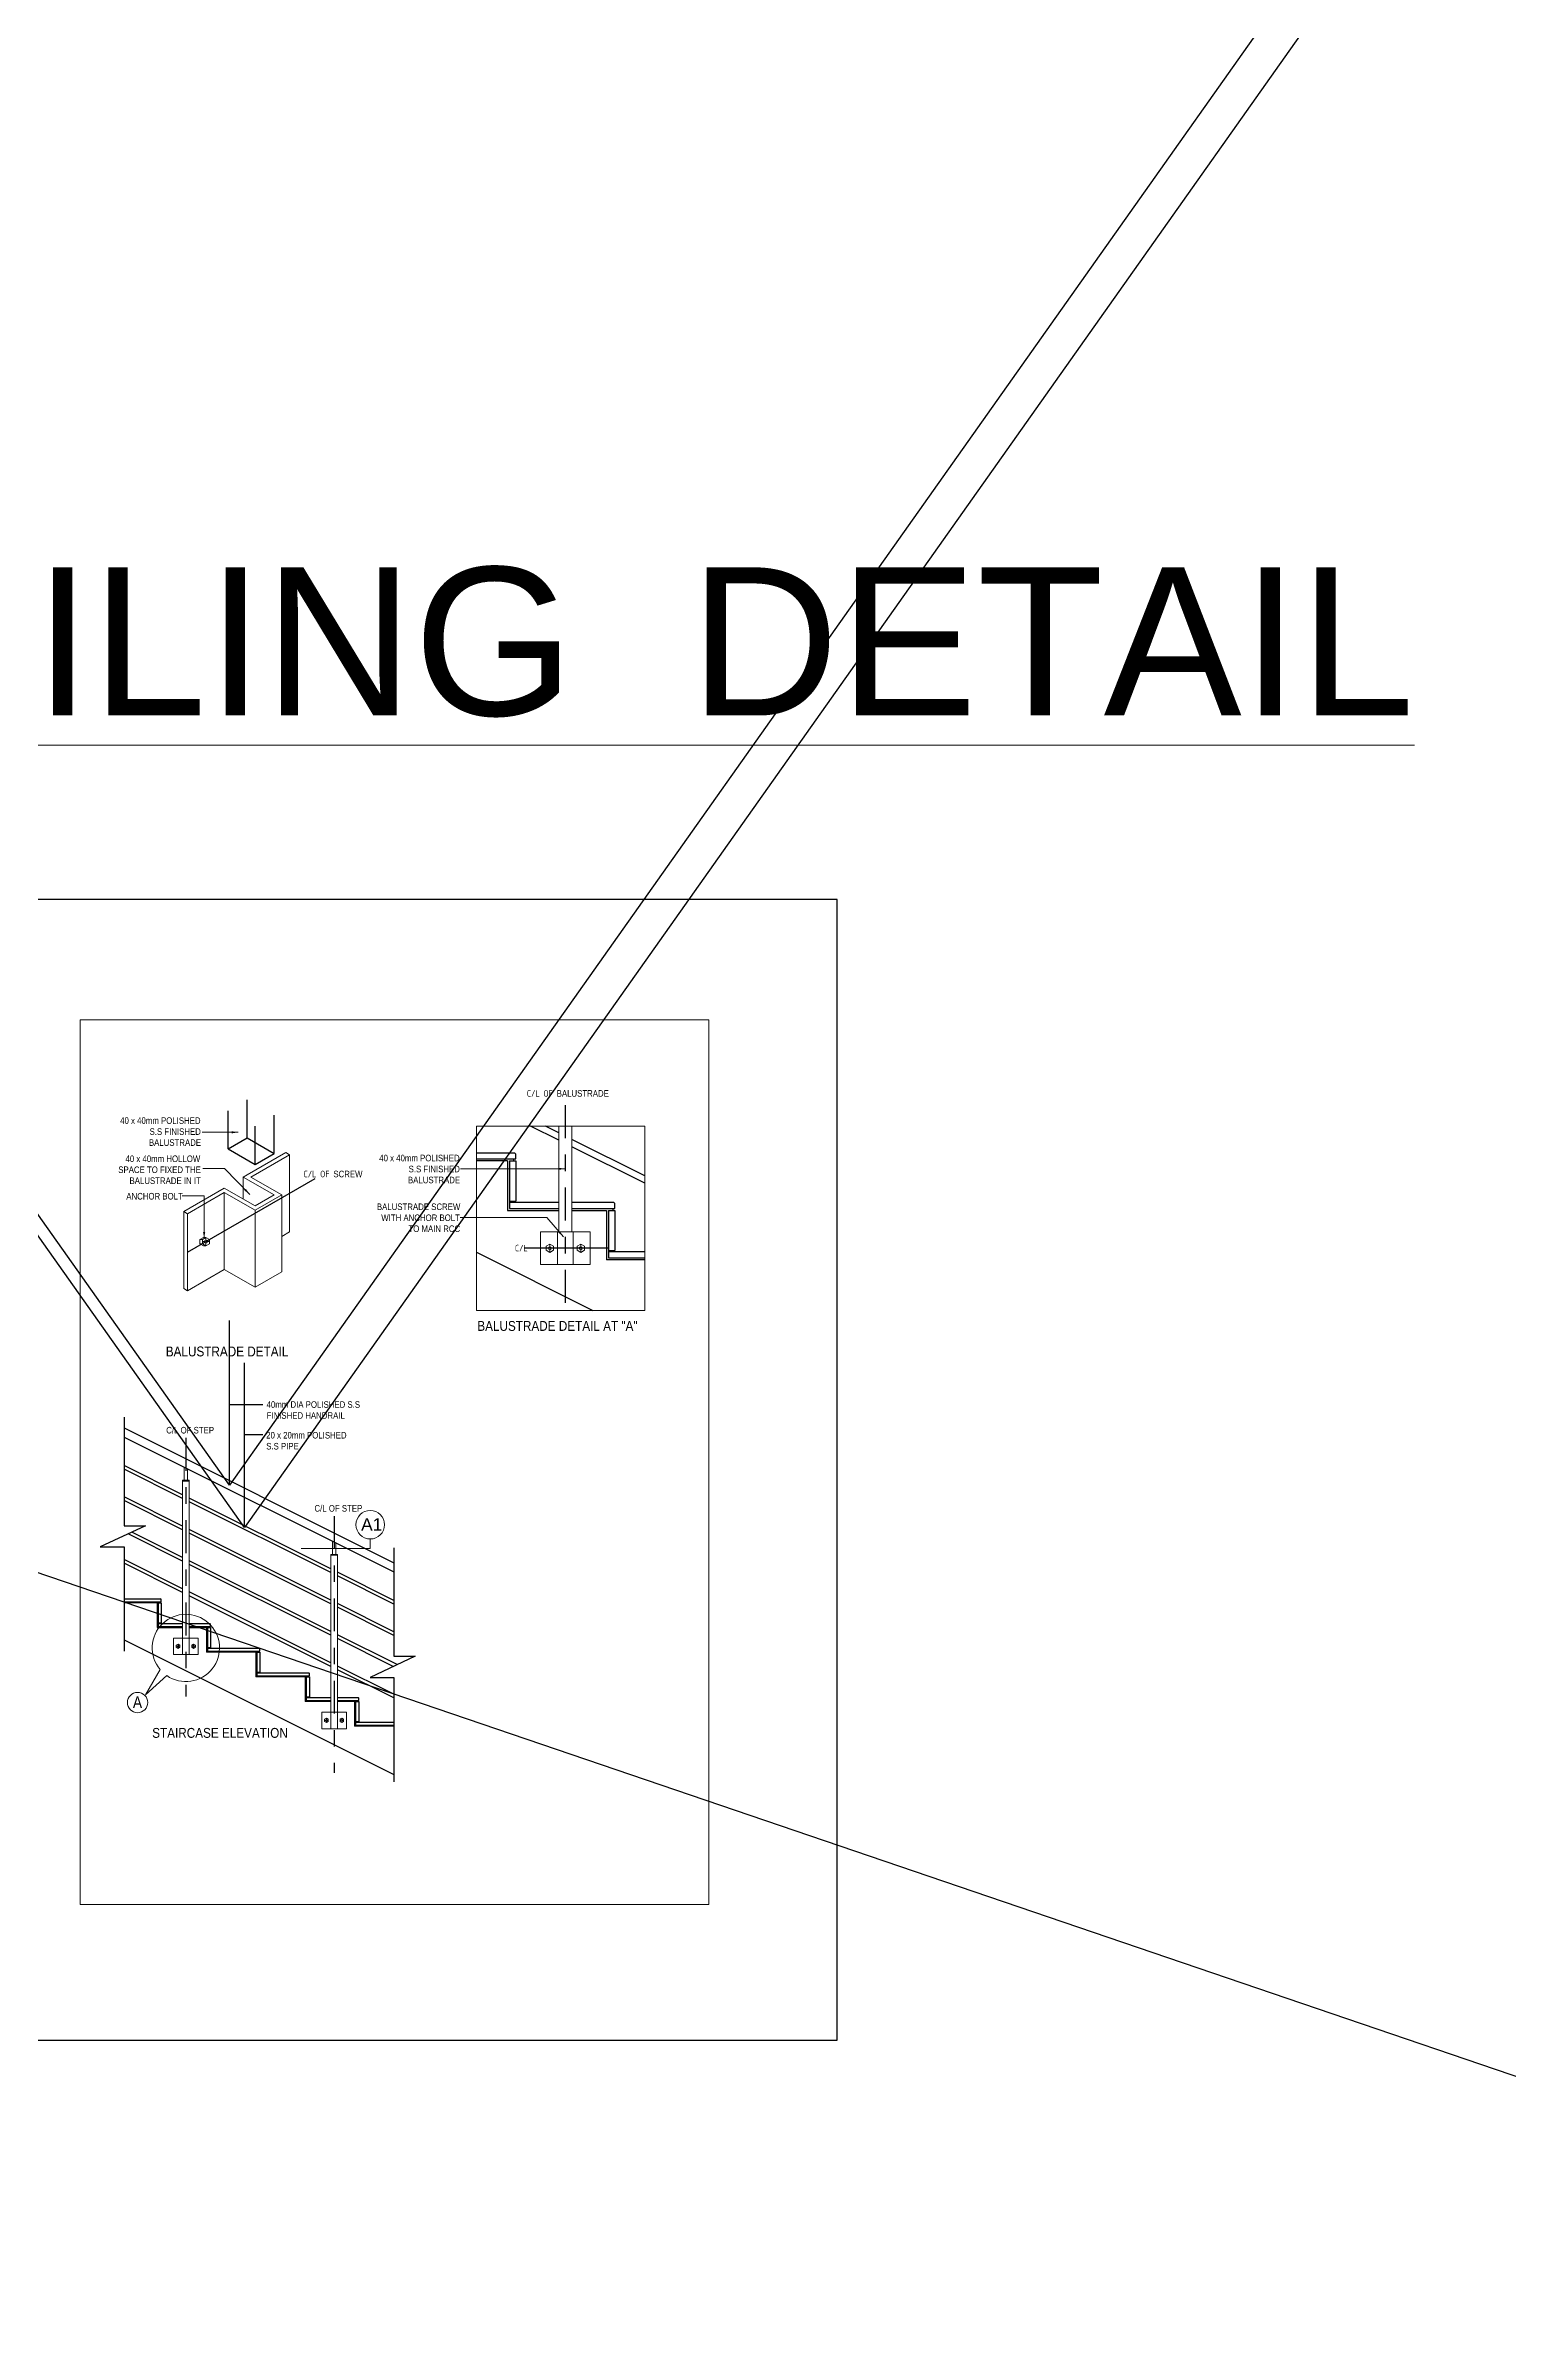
# Model space of a CAD drawing. Header units: millimetres. Extents: x 3614 to 12428, y -844 to 6844.
# Drawn here: x 5895.32 to 5904.2, y -802.23 to -788.33 of the extents above; entities that cross this region are included whole.
import ezdxf

# ---------------------------------------------------------------- set-up
doc = ezdxf.new("R2010")
doc.units = ezdxf.units.MM
doc.header["$LTSCALE"] = 40
doc.header["$MEASUREMENT"] = 0
for name, pattern in [('DASHDOT', [1, 0.5, -0.25, 0, -0.25]), ('DASHED2', [0.375, 0.25, -0.125]), ('HIDDEN', [0.375, 0.25, -0.125])]:
    doc.linetypes.add(name, pattern=pattern)
doc.layers.get('0').update_dxf_attribs({"linetype": 'CONTINUOUS', "lineweight": 20})
doc.layers.get('Defpoints').update_dxf_attribs({"linetype": 'CONTINUOUS', "lineweight": 20})
doc.layers.add('COL', color=1, linetype='CONTINUOUS')
doc.layers.add('RCC-HATCH', color=252, linetype='CONTINUOUS')
for name, color, linetype, lineweight in [('Dim', 220, 'CONTINUOUS', 15), ('Section', 72, 'DASHED2', 30), ('STONE', 11, 'CONTINUOUS', 9), ('TEXT', 7, 'CONTINUOUS', 20), ('Wall', 7, 'CONTINUOUS', 30)]:
    doc.layers.add(name, color=color, linetype=linetype, lineweight=lineweight)
doc.styles.add('101', font='arial.ttf', dxfattribs={"width": 0.85})
doc.styles.add('L120', font='simplex.shx', dxfattribs={"height": 1})
doc.styles.add('LABLE', font='times.ttf', dxfattribs={"width": 0.85, "height": 200})
doc.styles.add('STYLE1', font='arial.ttf', dxfattribs={"width": 0.85})
doc.styles.add('Tabrej', font='GOTHIC.TTF')
doc.dimstyles.new('DIM', dxfattribs={"dimtxt": 0.3, "dimasz": 0.4, "dimexe": 0.18, "dimexo": 0.0625, "dimgap": 0.09, "dimtad": 0, "dimdec": 3, "dimzin": 0, "dimdsep": 46, "dimtxsty": 'Tabrej', "dimcen": 0, "dimclrd": 251, "dimclre": 256, "dimclrt": 7, "dimadec": 0, "dimazin": 0, "dimtfac": 1, "dimtdec": 3, "dimtofl": 0, "dimtmove": 0, "dimatfit": 3, "dimfxl": 0, "dimtolj": 1, "dimtzin": 0, "dimlwd": -1, "dimlwe": -1, "dimarcsym": 0})
doc.dimstyles.new('INNER', dxfattribs={"dimtxt": 50, "dimasz": 30, "dimexe": 50, "dimexo": 50, "dimgap": 10, "dimtad": 1, "dimzin": 13, "dimdsep": 46, "dimtxsty": '101', "dimblk1": 'ARCHTICK', "dimblk2": 'ARCHTICK', "dimsah": 1, "dimcen": 0, "dimclrt": 2, "dimadec": 0, "dimazin": 0, "dimtfac": 1, "dimtix": 1, "dimtmove": 2, "dimatfit": 3, "dimldrblk": 'ARCHTICK', "dimfxl": 0, "dimtolj": 1, "dimtzin": 13, "dimarcsym": 0})

# ---------------------------------------------------------------- blocks, each defined once
blk = doc.blocks.new('_ArchTick')
at = {"color": 0, "const_width": 0.15}
blk.add_lwpolyline([(-0.5, -0.5), (0.5, 0.5)], dxfattribs=at)

msp = doc.modelspace()

# ---------------------------------------------------------------- linework, layer by layer
at = {"layer": 'COL', "linetype": 'HIDDEN', "ltscale": 0.2}
for p, q in [((5896.5453, -794.9669), (5896.5453, -794.7351)), ((5896.43, -795.0335), (5896.43, -794.8017)), ((5896.5938, -795.128), (5896.5938, -794.8962)), ((5896.7091, -795.0614), (5896.7091, -794.8297)), ((5896.43, -795.0335), (5896.5453, -794.9669)), ((5896.43, -795.0335), (5896.5938, -795.128)), ((5896.5453, -794.9669), (5896.7091, -795.0614)), ((5896.5938, -795.128), (5896.7091, -795.0614))]:
    msp.add_line(p, q, dxfattribs=at)
at = {"layer": 'COL'}
for p, q in [((5898.1272, -795.107), (5897.939, -795.107)), ((5898.1272, -795.107), (5898.1272, -795.407)), ((5898.1272, -795.407), (5898.4372, -795.407)), ((5898.5172, -795.407), (5898.7272, -795.407)), ((5898.7272, -795.407), (5898.7272, -795.707)), ((5898.9599, -795.707), (5898.7272, -795.707)), ((5895.9982, -797.791), (5895.798, -797.791)), ((5895.9982, -797.791), (5895.9982, -797.941)), ((5895.9982, -797.941), (5896.1532, -797.941)), ((5896.1932, -797.941), (5896.2982, -797.941)), ((5896.2982, -797.941), (5896.2982, -798.091)), ((5896.5982, -798.091), (5896.2982, -798.091)), ((5896.5982, -798.091), (5896.5982, -798.241)), ((5896.8982, -798.241), (5896.5982, -798.241)), ((5896.8982, -798.241), (5896.8982, -798.391)), ((5897.0532, -798.391), (5896.8982, -798.391)), ((5897.1982, -798.391), (5897.0932, -798.391)), ((5897.1982, -798.391), (5897.1982, -798.541)), ((5897.4362, -798.541), (5897.1982, -798.541))]:
    msp.add_line(p, q, dxfattribs=at)
at = {"layer": 'Defpoints'}
msp.add_lwpolyline([(5899.3492, -794.2503), (5895.5311, -794.2503), (5895.5311, -799.6245), (5899.3492, -799.6245)], close=True, dxfattribs=at)
at = {"layer": 'RCC-HATCH', "color": 5}
for p, q in [((5898.4372, -794.9805), (5898.2667, -794.8953)), ((5898.4372, -794.9358), (5898.3561, -794.8953)), ((5898.9599, -795.1972), (5898.5172, -794.9758)), ((5898.9599, -795.2419), (5898.5172, -795.0205)), ((5895.798, -796.7284), (5897.4362, -797.5476)), ((5895.798, -796.7843), (5897.4362, -797.6035)), ((5896.1532, -797.1352), (5895.798, -796.9576)), ((5896.1532, -797.1576), (5895.798, -796.98)), ((5896.1532, -797.3253), (5895.798, -797.1477)), ((5896.1532, -797.3477), (5895.798, -797.1701)), ((5897.0532, -797.5852), (5896.1932, -797.1552)), ((5897.0532, -797.6076), (5896.1932, -797.1776)), ((5896.1532, -797.5377), (5895.8221, -797.3722)), ((5896.1532, -797.5154), (5895.8451, -797.3613)), ((5897.0532, -797.7753), (5896.1932, -797.3453)), ((5897.0532, -797.7977), (5896.1932, -797.3677)), ((5896.1532, -797.7054), (5895.798, -797.5278)), ((5897.0532, -797.9654), (5896.1932, -797.5354)), ((5896.1532, -797.7278), (5895.798, -797.5502)), ((5897.0532, -797.9877), (5896.1932, -797.5577)), ((5897.4362, -797.7768), (5897.0932, -797.6052)), ((5897.4362, -797.7991), (5897.0932, -797.6276)), ((5897.0532, -798.1554), (5896.1932, -797.7254)), ((5897.0532, -798.1778), (5896.1932, -797.7478)), ((5897.4362, -797.9668), (5897.0932, -797.7953)), ((5897.4362, -797.9892), (5897.0932, -797.8177)), ((5897.4557, -798.1666), (5897.0932, -797.9854)), ((5897.4362, -798.1792), (5897.0932, -798.0077)), ((5897.4362, -798.3469), (5897.0932, -798.1754)), ((5897.4362, -798.3693), (5897.0932, -798.1978))]:
    msp.add_line(p, q, dxfattribs=at)
at = {"layer": 'RCC-HATCH', "linetype": 'DASHDOT', "ltscale": 0.01}
for p, q in [((5898.4772, -794.7686), (5898.4772, -796.0149)), ((5896.1732, -796.789), (5896.1732, -798.3595)), ((5897.0732, -797.2642), (5897.0732, -798.8241))]:
    msp.add_line(p, q, dxfattribs=at)
at = {"layer": 'RCC-HATCH'}
for points in [[(5895.798, -796.664), (5895.798, -797.3226), (5895.9274, -797.3226), (5895.6534, -797.4516), (5895.798, -797.4516), (5895.798, -798.0856)], [(5897.4362, -797.4563), (5897.4362, -798.1149), (5897.5656, -798.1149), (5897.2916, -798.2439), (5897.4362, -798.2439), (5897.4362, -798.8779)]]:
    msp.add_lwpolyline(points, dxfattribs=at)
at = {"layer": 'Section', "linetype": 'HIDDEN', "ltscale": 0.1}
for p, q in [((5896.1837, -795.6612), (5896.9591, -795.2136)), ((5898.7386, -795.637), (5898.2266, -795.637))]:
    msp.add_line(p, q, dxfattribs=at)
at = {"layer": 'STONE', "color": 1}
for p, q in [((5898.4372, -795.537), (5898.4372, -794.8953)), ((5898.5172, -795.537), (5898.5172, -794.8953)), ((5896.2733, -795.5843), (5896.2588, -795.5843)), ((5896.2807, -795.5716), (5896.2951, -795.5716)), ((5896.2951, -795.588), (5896.2951, -795.5716)), ((5896.2588, -795.6095), (5896.2733, -795.6095)), ((5896.2862, -795.5969), (5896.2733, -795.5969)), ((5896.2807, -795.6222), (5896.2951, -795.6222)), ((5896.2951, -795.6058), (5896.2951, -795.6222)), ((5896.3041, -795.5969), (5896.317, -795.5969)), ((5898.3613, -795.637), (5898.3742, -795.637)), ((5898.3832, -795.6118), (5898.3832, -795.6281)), ((5898.3832, -795.646), (5898.3832, -795.6623)), ((5898.3921, -795.637), (5898.405, -795.637)), ((5898.5623, -795.637), (5898.5494, -795.637)), ((5898.5713, -795.6118), (5898.5713, -795.6281)), ((5898.5713, -795.646), (5898.5713, -795.6623)), ((5898.5931, -795.637), (5898.5802, -795.637)), ((5898.5172, -795.737), (5898.4372, -795.737)), ((5896.1632, -796.9669), (5896.1632, -797.0469)), ((5896.1832, -796.9769), (5896.1832, -797.0469)), ((5896.1532, -798.106), (5896.1532, -797.0469)), ((5896.1932, -797.0469), (5896.1532, -797.0469)), ((5896.1932, -797.0519), (5896.1532, -797.0519)), ((5896.1932, -798.106), (5896.1932, -797.0469)), ((5897.0532, -798.556), (5897.0532, -797.4969)), ((5897.0932, -797.4969), (5897.0532, -797.4969)), ((5897.0932, -797.5019), (5897.0532, -797.5019)), ((5897.0632, -797.4169), (5897.0632, -797.4969)), ((5897.0832, -797.4269), (5897.0832, -797.4969)), ((5897.0932, -798.556), (5897.0932, -797.4969)), ((5897.2926, -797.4619), (5897.2926, -797.4033)), ((5896.1152, -798.0552), (5896.1217, -798.0552)), ((5896.1262, -798.0425), (5896.1262, -798.0507)), ((5896.1262, -798.0596), (5896.1262, -798.0678)), ((5896.1306, -798.0552), (5896.1371, -798.0552)), ((5896.2158, -798.0552), (5896.2093, -798.0552)), ((5896.2202, -798.0425), (5896.2202, -798.0507)), ((5896.2202, -798.0596), (5896.2202, -798.0678)), ((5896.2312, -798.0552), (5896.2247, -798.0552)), ((5896.1932, -798.106), (5896.1532, -798.106)), ((5897.0152, -798.5052), (5897.0217, -798.5052)), ((5897.0262, -798.4925), (5897.0262, -798.5007)), ((5897.0262, -798.5096), (5897.0262, -798.5178)), ((5897.0306, -798.5052), (5897.0371, -798.5052)), ((5897.1312, -798.5052), (5897.1247, -798.5052)), ((5897.0932, -798.556), (5897.0532, -798.556))]:
    msp.add_line(p, q, dxfattribs=at)
at = {"layer": 'STONE', "color": 1, "linetype": 'HIDDEN', "ltscale": 0.25}
msp.add_line((5896.8738, -797.4619), (5897.2926, -797.4619), dxfattribs=at)
at = {"layer": 'STONE', "color": 1}
for points in [[(5896.2807, -795.5716), (5896.2588, -795.5843), (5896.2588, -795.6095), (5896.2807, -795.6222)], [(5896.0572, -798.2335), (5895.9275, -798.3494), (5896.0165, -798.1964)]]:
    msp.add_lwpolyline(points, dxfattribs=at)
for points in [[(5896.2951, -795.5716), (5896.2733, -795.5843), (5896.2733, -795.6095), (5896.2951, -795.6222), (5896.317, -795.6095), (5896.317, -795.5843)], [(5898.3832, -795.6118), (5898.3613, -795.6244), (5898.3613, -795.6497), (5898.3832, -795.6623), (5898.405, -795.6497), (5898.405, -795.6244)], [(5898.5713, -795.6118), (5898.5931, -795.6244), (5898.5931, -795.6497), (5898.5713, -795.6623), (5898.5494, -795.6497), (5898.5494, -795.6244)], [(5896.1262, -798.0425), (5896.1152, -798.0489), (5896.1152, -798.0615), (5896.1262, -798.0678), (5896.1371, -798.0615), (5896.1371, -798.0489)], [(5896.2202, -798.0425), (5896.2312, -798.0489), (5896.2312, -798.0615), (5896.2202, -798.0678), (5896.2093, -798.0615), (5896.2093, -798.0489)], [(5897.0262, -798.4925), (5897.0152, -798.4989), (5897.0152, -798.5115), (5897.0262, -798.5178), (5897.0371, -798.5115), (5897.0371, -798.4989)], [(5897.1202, -798.4925), (5897.1312, -798.4989), (5897.1312, -798.5115), (5897.1202, -798.5178), (5897.1093, -798.5115), (5897.1093, -798.4989)]]:
    msp.add_lwpolyline(points, close=True, dxfattribs=at)
for centre, radius in [((5896.2951, -795.5969), 0.00893), ((5898.3832, -795.637), 0.00893), ((5898.5713, -795.637), 0.00893), ((5897.2926, -797.3168), 0.0865), ((5896.1262, -798.0552), 0.00447), ((5896.2202, -798.0552), 0.00447), ((5895.8801, -798.3971), 0.0616), ((5897.0262, -798.5052), 0.00447), ((5897.1202, -798.5052), 0.00447)]:
    msp.add_circle(centre, radius, dxfattribs=at)
msp.add_arc((5896.1732, -798.0653), 0.2043, 235.41085, 219.92356, dxfattribs=at)
at = {"layer": 'TEXT'}
for p, q in [((5896.5453, -795.1914), (5896.7799, -795.056)), ((5896.5687, -795.2049), (5896.8033, -795.0695)), ((5896.7799, -795.056), (5896.8033, -795.0695)), ((5896.8033, -795.0695), (5896.8033, -795.5375)), ((5896.4066, -795.2715), (5896.1603, -795.4137)), ((5896.1603, -795.4137), (5896.4066, -795.2715)), ((5896.4066, -795.2985), (5896.1837, -795.4272)), ((5896.4066, -795.2715), (5896.5938, -795.3796)), ((5896.4066, -795.2985), (5896.5938, -795.4066)), ((5896.4066, -795.7665), (5896.4066, -795.2985)), ((5896.5453, -795.1914), (5896.5219, -795.2049)), ((5896.5219, -795.2049), (5896.7091, -795.313)), ((5896.5219, -795.2049), (5896.5219, -795.3381)), ((5896.5687, -795.2049), (5896.7559, -795.313)), ((5896.5938, -795.4066), (5896.7559, -795.313)), ((5896.5938, -795.3796), (5896.7091, -795.313)), ((5896.7559, -795.781), (5896.7559, -795.313)), ((5896.1837, -795.4272), (5896.1603, -795.4137)), ((5896.1603, -795.4137), (5896.1603, -795.8817)), ((5896.1837, -795.8952), (5896.1837, -795.4272)), ((5896.5938, -795.8746), (5896.5938, -795.4066)), ((5896.8033, -795.5375), (5896.7559, -795.5649)), ((5898.4299, -795.737), (5898.4299, -795.537)), ((5898.5245, -795.737), (5898.5245, -795.537)), ((5896.4066, -795.7665), (5896.1837, -795.8952)), ((5896.4066, -795.7665), (5896.5938, -795.8746)), ((5896.5938, -795.8746), (5896.7559, -795.781)), ((5896.1837, -795.8952), (5896.1603, -795.8817))]:
    msp.add_line(p, q, dxfattribs=at)
at = {"layer": 'TEXT', "color": 1, "linetype": 'HIDDEN', "ltscale": 0.4}
msp.add_lwpolyline([(5898.9599, -794.8953), (5897.939, -794.8953), (5897.939, -796.0149), (5898.9599, -796.0149)], close=True, dxfattribs=at)
at = {"layer": 'TEXT'}
for points in [[(5898.3272, -795.737), (5898.3272, -795.537), (5898.6272, -795.537), (5898.6272, -795.737)], [(5896.0982, -798.106), (5896.0982, -798.006), (5896.2482, -798.006), (5896.2482, -798.106)], [(5896.9982, -798.556), (5896.9982, -798.456), (5897.1482, -798.456), (5897.1482, -798.556)]]:
    msp.add_lwpolyline(points, close=True, dxfattribs=at)
at = {"layer": 'Wall'}
for p, q in [((5897.939, -795.057), (5898.1692, -795.057)), ((5897.939, -795.095), (5898.1772, -795.095)), ((5898.1392, -795.107), (5898.1772, -795.107)), ((5898.1392, -795.107), (5898.1392, -795.357)), ((5898.1652, -795.107), (5898.1652, -795.095)), ((5898.1772, -795.065), (5898.1692, -795.057)), ((5898.1772, -795.095), (5898.1772, -795.065)), ((5898.1772, -795.107), (5898.1772, -795.351)), ((5898.1392, -795.351), (5898.1772, -795.351)), ((5898.1392, -795.357), (5898.4372, -795.357)), ((5898.1392, -795.357), (5898.1392, -795.395)), ((5898.1392, -795.395), (5898.4372, -795.395)), ((5898.5172, -795.357), (5898.7692, -795.357)), ((5898.5172, -795.395), (5898.7772, -795.395)), ((5898.7392, -795.407), (5898.7772, -795.407)), ((5898.7392, -795.407), (5898.7392, -795.657)), ((5898.7652, -795.395), (5898.7652, -795.407)), ((5898.7772, -795.365), (5898.7692, -795.357)), ((5898.7772, -795.395), (5898.7772, -795.365)), ((5898.7772, -795.407), (5898.7772, -795.651)), ((5897.939, -795.6617), (5898.6453, -796.0149)), ((5898.7392, -795.651), (5898.7772, -795.651)), ((5898.7392, -795.657), (5898.9599, -795.657)), ((5898.7392, -795.657), (5898.7392, -795.695)), ((5898.7392, -795.695), (5898.9599, -795.695)), ((5895.798, -797.766), (5896.0192, -797.766)), ((5895.798, -797.785), (5896.0232, -797.785)), ((5896.0042, -797.791), (5896.0232, -797.791)), ((5896.0042, -797.791), (5896.0042, -797.916)), ((5896.0172, -797.791), (5896.0172, -797.785)), ((5896.0232, -797.77), (5896.0192, -797.766)), ((5896.0232, -797.785), (5896.0232, -797.77)), ((5896.0232, -797.791), (5896.0232, -797.913)), ((5896.0042, -797.913), (5896.0232, -797.913)), ((5896.0042, -797.916), (5896.1532, -797.916)), ((5896.0042, -797.916), (5896.0042, -797.935)), ((5896.0042, -797.935), (5896.1532, -797.935)), ((5896.1932, -797.916), (5896.3192, -797.916)), ((5896.1932, -797.935), (5896.3232, -797.935)), ((5896.3042, -797.941), (5896.3232, -797.941)), ((5896.3042, -797.941), (5896.3042, -798.066)), ((5896.3172, -797.935), (5896.3172, -797.941)), ((5896.3232, -797.92), (5896.3192, -797.916)), ((5896.3232, -797.935), (5896.3232, -797.92)), ((5896.3232, -797.941), (5896.3232, -798.063)), ((5895.798, -798.0154), (5897.4362, -798.8345)), ((5896.3042, -798.063), (5896.3232, -798.063)), ((5896.3042, -798.066), (5896.6192, -798.066)), ((5896.3042, -798.066), (5896.3042, -798.085)), ((5896.3042, -798.085), (5896.6232, -798.085)), ((5896.6042, -798.091), (5896.6232, -798.091)), ((5896.6042, -798.091), (5896.6042, -798.216)), ((5896.6172, -798.085), (5896.6172, -798.091)), ((5896.6232, -798.07), (5896.6192, -798.066)), ((5896.6232, -798.085), (5896.6232, -798.07)), ((5896.6232, -798.091), (5896.6232, -798.213)), ((5896.6042, -798.213), (5896.6232, -798.213)), ((5896.6042, -798.216), (5896.9192, -798.216)), ((5896.6042, -798.216), (5896.6042, -798.235)), ((5896.6042, -798.235), (5896.9232, -798.235)), ((5896.9172, -798.235), (5896.9172, -798.241)), ((5896.9232, -798.22), (5896.9192, -798.216)), ((5896.9232, -798.235), (5896.9232, -798.22)), ((5896.9042, -798.241), (5896.9232, -798.241)), ((5896.9042, -798.241), (5896.9042, -798.366)), ((5896.9042, -798.363), (5896.9232, -798.363)), ((5896.9042, -798.366), (5897.0532, -798.366)), ((5896.9042, -798.366), (5896.9042, -798.385)), ((5896.9232, -798.241), (5896.9232, -798.363)), ((5897.0932, -798.366), (5897.2192, -798.366)), ((5897.2232, -798.37), (5897.2192, -798.366)), ((5897.2232, -798.385), (5897.2232, -798.37)), ((5896.9042, -798.385), (5897.0532, -798.385)), ((5897.0932, -798.385), (5897.2232, -798.385)), ((5897.2042, -798.391), (5897.2232, -798.391)), ((5897.2042, -798.391), (5897.2042, -798.516)), ((5897.2042, -798.513), (5897.2232, -798.513)), ((5897.2172, -798.385), (5897.2172, -798.391)), ((5897.2232, -798.391), (5897.2232, -798.513)), ((5897.2042, -798.516), (5897.4362, -798.516)), ((5897.2042, -798.516), (5897.2042, -798.535)), ((5897.2042, -798.535), (5897.4362, -798.535))]:
    msp.add_line(p, q, dxfattribs=at)
at = {"layer": 'Wall', "ltscale": 0.05}
msp.add_lwpolyline([(5900.1282, -793.5184), (5888.7121, -793.5184), (5888.7121, -800.4474), (5900.1282, -800.4474)], close=True, dxfattribs=at)

# ---------------------------------------------------------------- texts
at = {"layer": 'TEXT', "style": 'STYLE1'}
msp.add_text('A1', height=0.075, dxfattribs=at).set_placement((5897.2376, -797.3524))
at = {"layer": 'TEXT', "ltscale": 0.05, "insert": (5886.7965, -791.5007), "char_height": 0.9, "width": 18.246178, "attachment_point": 1, "style": 'L120'}
msp.add_mtext('{\\fArial|b0|i0|c0|p34;\\LSAIRCASE RAILING  DETAIL}', dxfattribs=at)
at = {"layer": 'TEXT', "attachment_point": 1, "style": 'LABLE'}
for s, insert, char_height, width in [('\\pi0.041952;{\\fISOCPEUR|b0|i0|c0|p34;C/L OF \\fArial|b0|i0|c0|p34;BALUSTRADE}', (5898.2017, -794.6767), 0.04, 0.515939), ('\\pi0.030731;{\\fArial|b0|i0|c0|p34;40 x 40mm POLISHED \\P\\pi0.20917;S.S FINISHED \\P\\pi0.20523;BALUSTRADE}', (5895.7436, -794.8419), 0.04, 0.515939), ('\\pi0.063084;{\\fArial|b0|i0|c0|p34;40 x 40mm HOLLOW \\P\\pi0.019181;SPACE TO FIXED THE \\P\\pi0.087529;BALUSTRADE IN IT}', (5895.7436, -795.0737), 0.04, 0.515939), ('\\pi0.17988;{\\fISOCPEUR|b0|i0|c0|p34;C/L OF \\fArial|b0|i0|c0|p34;SCREW}', (5896.7077, -795.1663), 0.04, 0.515939), ('\\pi0.030731;{\\fArial|b0|i0|c0|p34;40 x 40mm POLISHED \\P\\pi0.20917;S.S FINISHED \\P\\pi0.20523;BALUSTRADE}', (5897.3167, -795.0693), 0.04, 0.515939), ('\\pi0.0004;{\\fArial|b0|i0|c0|p34;ANCHOR BOLT}', (5895.8111, -795.3012), 0.04, 0.342534), ('\\pi0.0040416;{\\fArial|b0|i0|c0|p34;BALUSTRADE SCREW \\P\\pi0.030666;WITH ANCHOR BOLT \\P\\pi0.19575;TO MAIN RCC }', (5897.3291, -795.3653), 0.04, 0.506759), ('\\pi0.0072;{\\fISOCPEUR|b0|i0|c0|p34;C/L }', (5898.1638, -795.6166), 0.04, 0.0718), ('{\\fArial|b0|i0|c0|p34;BALUSTRADE DETAIL AT "A"}', (5897.9429, -796.0792), 0.06, 1.386465), ('{\\fArial|b0|i0|c0|p34;BALUSTRADE DETAIL }', (5896.0513, -796.2342), 0.06, 1.386465), ('{\\fArial|b0|i0|c0|p34;40mm DIA POLISHED S.S FINISHED HANDRAIL}', (5896.6634, -796.5667), 0.04, 0.578053), ('{\\fArial|b0|i0|c0|p34;C/L OF STEP}', (5896.0541, -796.7225), 0.04, 0.507532), ('{\\fArial|b0|i0|c0|p34;20 x 20mm POLISHED S.S PIPE}', (5896.661, -796.7531), 0.04, 0.515939), ('{\\fArial|b0|i0|c0|p34;C/L OF STEP}', (5896.9541, -797.1972), 0.04, 0.507532), ('{\\fArial|b0|i0|c0|p34;A}', (5895.8518, -798.3597), 0.07, 0.024113), ('{\\fArial|b0|i0|c0|p34;STAIRCASE ELEVATION}', (5895.9688, -798.5513), 0.06, 0.81827)]:
    msp.add_mtext(s, dxfattribs=dict(at, insert=insert, char_height=char_height, width=width))

# ---------------------------------------------------------------- leaders
at = {"layer": 'Dim', "ltscale": 0.05}
for points in [[(5896.4908, -794.9329), (5896.2724, -794.9329)], [(5896.5615, -795.3105), (5896.4088, -795.1531), (5896.2771, -795.1531)], [(5898.4772, -795.1547), (5897.8409, -795.1547)], [(5896.2842, -795.578), (5896.2842, -795.3196), (5896.1504, -795.3196)], [(5898.4663, -795.5681), (5898.3651, -795.4509), (5897.8398, -795.4509)]]:
    msp.add_leader(points, dimstyle='DIM', override={"dimtxt": 0.04, "dimasz": 0.04, "dimexe": 0, "dimexo": 0, "dimgap": 0, "dimclrd": 256}, dxfattribs=at)
at = {"layer": 'TEXT'}
for points in [[(5896.4374, -797.0769), (5896.4374, -796.5866), (5896.641, -796.5866)], [(5896.5284, -797.3336), (5896.5284, -796.7689), (5896.6403, -796.7689)], [(5890.5043, -796.0169), (5890.5043, -796.4697), (5890.7425, -796.4697)], [(5890.7219, -796.0563), (5890.8243, -796.1977), (5890.8876, -796.1977)]]:
    msp.add_leader(points, dimstyle='INNER', override={"dimtad": 0, "dimldrblk": 'Open90'}, dxfattribs=at)

doc.saveas('drawing.dxf')
